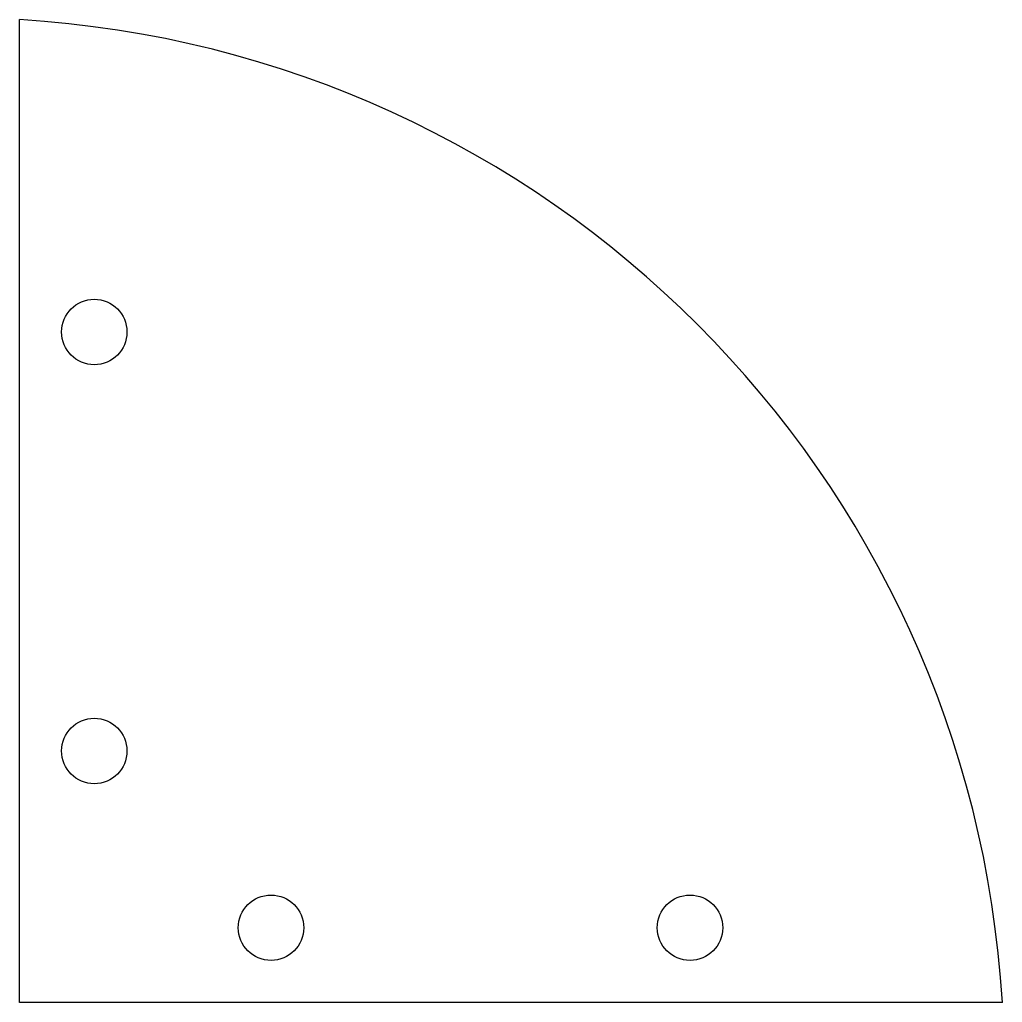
# Model space of a CAD drawing. Header units: inches. Extents: x 0.15 to 2.5, y 0.15 to 2.5.
import ezdxf

# ---------------------------------------------------------------- set-up
doc = ezdxf.new("R2010")
doc.units = ezdxf.units.IN
doc.header["$MEASUREMENT"] = 0
doc.layers.get('0').update_dxf_attribs({"lineweight": 25, "true_color": 0xffffff})

msp = doc.modelspace()

# ---------------------------------------------------------------- linework, layer by layer
for p, q in [((0.15, 0.15), (0.15, 2.4955)), ((2.4955, 0.15), (0.15, 0.15))]:
    msp.add_line(p, q)
for centre in [(0.3281, 1.75), (0.3281, 0.75), (0.75, 0.3281), (1.75, 0.3281)]:
    msp.add_circle(centre, 0.0781)
msp.add_arc((0, 0), 2.5, 3.4398, 86.5602)

doc.saveas('drawing.dxf')
